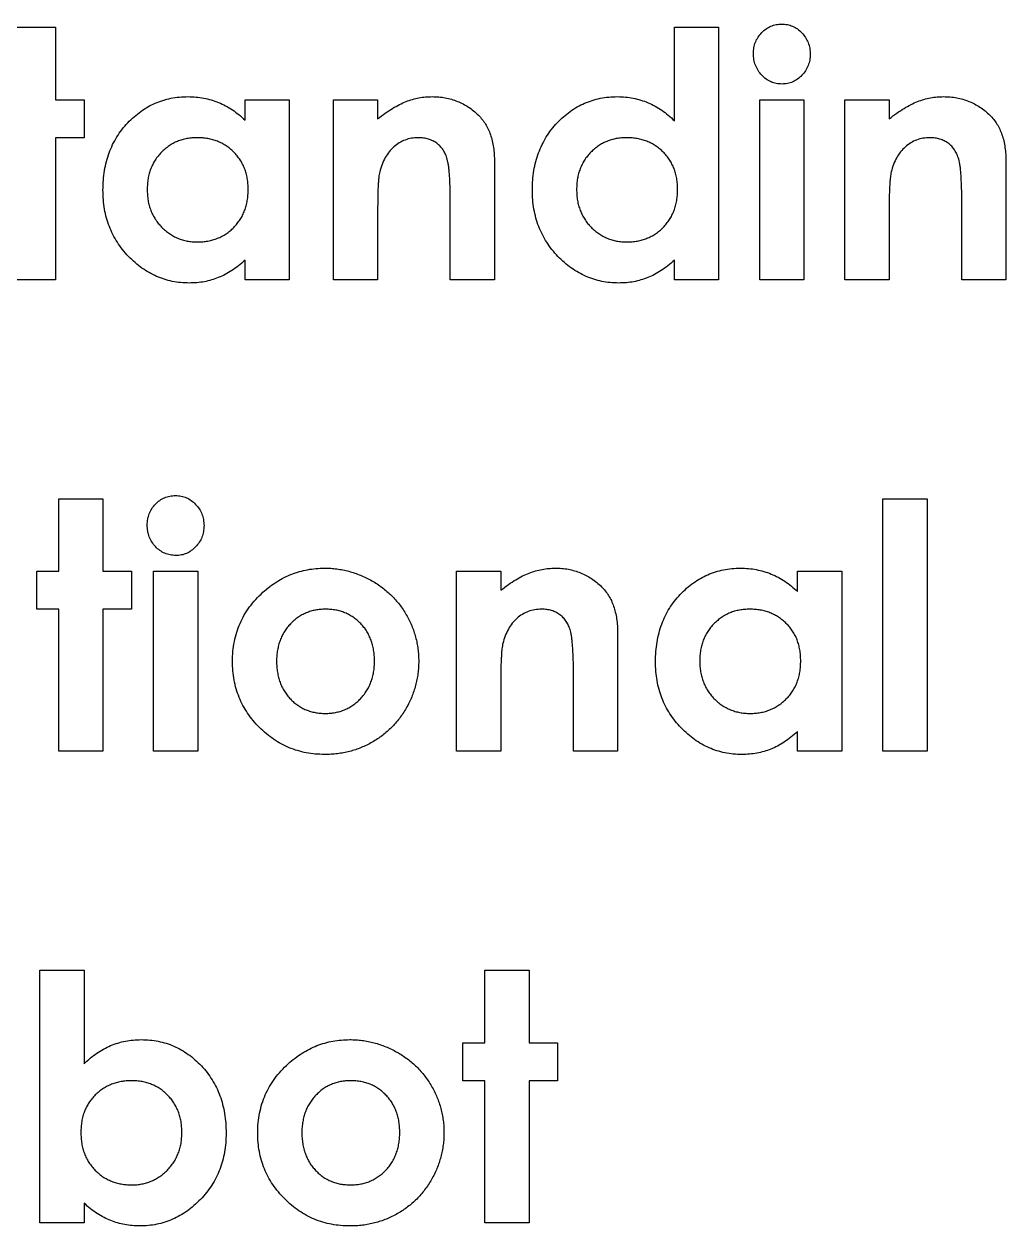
# Model space of a CAD drawing. Header units: millimetres. Extents: x -51 to 558, y -75 to 27.
# Drawn here: x 11.13 to 25.08, y -20.14 to -3.06 of the extents above; entities that cross this region are included whole.
import ezdxf

# ---------------------------------------------------------------- set-up
doc = ezdxf.new("R2010")
doc.units = ezdxf.units.MM

msp = doc.modelspace()

# ---------------------------------------------------------------- linework, layer by layer
at = {"color": 7, "linetype": 'Continuous', "lineweight": 25}
for p, q in [((10.949, -3.109), (11.577, -3.109)), ((11.577, -3.109), (11.577, -4.141)), ((20.372, -3.109), (21, -3.109)), ((20.372, -4.439), (20.372, -3.109)), ((21, -3.109), (21, -6.699)), ((11.577, -4.141), (11.981, -4.141)), ((11.981, -4.141), (11.981, -4.679)), ((14.269, -4.141), (14.897, -4.141)), ((14.269, -4.429), (14.269, -4.141)), ((14.897, -4.141), (14.897, -6.699)), ((15.526, -6.699), (15.526, -4.141)), ((15.526, -4.141), (16.154, -4.141)), ((16.154, -4.141), (16.154, -4.412)), ((21.583, -4.141), (22.212, -4.141)), ((21.583, -6.699), (21.583, -4.141)), ((22.212, -4.141), (22.212, -6.699)), ((22.795, -4.141), (23.423, -4.141)), ((22.795, -6.699), (22.795, -4.141)), ((23.423, -4.141), (23.423, -4.412)), ((11.577, -4.679), (11.577, -6.699)), ((11.981, -4.679), (11.577, -4.679)), ((17.814, -5.022), (17.814, -6.699)), ((25.083, -5.022), (25.083, -6.699)), ((17.186, -6.699), (17.186, -5.588)), ((24.455, -6.699), (24.455, -5.588)), ((16.154, -5.681), (16.154, -6.699)), ((23.423, -5.681), (23.423, -6.699)), ((14.269, -6.699), (14.269, -6.42)), ((20.372, -6.699), (20.372, -6.42)), ((11.577, -6.699), (10.949, -6.699)), ((14.897, -6.699), (14.269, -6.699)), ((16.154, -6.699), (15.526, -6.699)), ((17.814, -6.699), (17.186, -6.699)), ((21, -6.699), (20.372, -6.699)), ((22.212, -6.699), (21.583, -6.699)), ((23.423, -6.699), (22.795, -6.699)), ((25.083, -6.699), (24.455, -6.699)), ((11.622, -9.808), (12.25, -9.808)), ((11.622, -10.84), (11.622, -9.808)), ((12.25, -9.808), (12.25, -10.84)), ((23.333, -9.808), (23.962, -9.808)), ((23.333, -13.397), (23.333, -9.808)), ((23.962, -9.808), (23.962, -13.397)), ((11.308, -10.84), (11.622, -10.84)), ((11.308, -11.378), (11.308, -10.84)), ((12.25, -10.84), (12.654, -10.84)), ((12.654, -10.84), (12.654, -11.378)), ((12.968, -10.84), (13.596, -10.84)), ((12.968, -13.397), (12.968, -10.84)), ((13.596, -10.84), (13.596, -13.397)), ((17.276, -13.397), (17.276, -10.84)), ((17.276, -10.84), (17.904, -10.84)), ((17.904, -10.84), (17.904, -11.11)), ((22.122, -10.84), (22.75, -10.84)), ((22.122, -11.128), (22.122, -10.84)), ((22.75, -10.84), (22.75, -13.397)), ((11.622, -11.378), (11.308, -11.378)), ((11.622, -13.397), (11.622, -11.378)), ((12.654, -11.378), (12.25, -11.378)), ((12.25, -11.378), (12.25, -13.397)), ((19.564, -11.72), (19.564, -13.397)), ((18.936, -13.397), (18.936, -12.287)), ((17.904, -12.379), (17.904, -13.397)), ((22.122, -13.397), (22.122, -13.118)), ((12.25, -13.397), (11.622, -13.397)), ((13.596, -13.397), (12.968, -13.397)), ((17.904, -13.397), (17.276, -13.397)), ((19.564, -13.397), (18.936, -13.397)), ((22.75, -13.397), (22.122, -13.397)), ((23.962, -13.397), (23.333, -13.397)), ((11.353, -16.506), (11.981, -16.506)), ((11.353, -20.096), (11.353, -16.506)), ((11.981, -16.506), (11.981, -17.836)), ((17.679, -16.506), (18.308, -16.506)), ((17.679, -17.538), (17.679, -16.506)), ((18.308, -16.506), (18.308, -17.538)), ((17.365, -18.077), (17.365, -17.538)), ((17.365, -17.538), (17.679, -17.538)), ((18.308, -17.538), (18.712, -17.538)), ((18.712, -17.538), (18.712, -18.077)), ((17.679, -18.077), (17.365, -18.077)), ((17.679, -20.096), (17.679, -18.077)), ((18.308, -18.077), (18.308, -20.096)), ((18.712, -18.077), (18.308, -18.077)), ((11.981, -19.817), (11.981, -20.096)), ((11.981, -20.096), (11.353, -20.096)), ((18.308, -20.096), (17.679, -20.096))]:
    msp.add_line(p, q, dxfattribs=at)
for points, knots in [([(21.494, -3.483), (21.495, -3.455), (21.498, -3.401), (21.52, -3.321), (21.559, -3.249), (21.61, -3.185), (21.671, -3.131), (21.741, -3.093), (21.816, -3.068), (21.869, -3.066), (21.896, -3.064)], [0, 0, 0, 0, 0.129827, 0.255027, 0.378937, 0.506523, 0.634371, 0.754976, 0.875581, 1, 1, 1, 1]), ([(21.896, -3.064), (21.923, -3.065), (21.976, -3.068), (22.052, -3.093), (22.122, -3.133), (22.184, -3.188), (22.236, -3.254), (22.275, -3.327), (22.297, -3.408), (22.3, -3.464), (22.301, -3.492)], [0, 0, 0, 0, 0.123734, 0.242963, 0.363855, 0.490606, 0.61874, 0.7433, 0.868801, 1, 1, 1, 1]), ([(21.901, -3.917), (21.874, -3.915), (21.82, -3.913), (21.743, -3.887), (21.672, -3.848), (21.611, -3.792), (21.559, -3.726), (21.521, -3.651), (21.498, -3.569), (21.495, -3.513), (21.494, -3.483)], [0, 0, 0, 0, 0.1236332, 0.2427586, 0.3634427, 0.4897113, 0.6174822, 0.74228, 0.867914, 1, 1, 1, 1]), ([(22.301, -3.492), (22.3, -3.521), (22.297, -3.576), (22.274, -3.656), (22.237, -3.729), (22.185, -3.794), (22.124, -3.848), (22.055, -3.888), (21.98, -3.912), (21.928, -3.915), (21.901, -3.917)], [0, 0, 0, 0, 0.131621, 0.256469, 0.381955, 0.510704, 0.637377, 0.757775, 0.877008, 1, 1, 1, 1]), ([(12.25, -5.425), (12.251, -5.377), (12.253, -5.284), (12.269, -5.147), (12.298, -5.018), (12.336, -4.894), (12.386, -4.777), (12.446, -4.667), (12.518, -4.563), (12.601, -4.468), (12.69, -4.381), (12.786, -4.305), (12.886, -4.24), (12.991, -4.188), (13.101, -4.147), (13.216, -4.117), (13.335, -4.099), (13.417, -4.097), (13.458, -4.096)], [0, 0, 0, 0, 0.071018, 0.139309, 0.205474, 0.269598, 0.332253, 0.39483, 0.457376, 0.520582, 0.583374, 0.644082, 0.70304, 0.761664, 0.819844, 0.878346, 0.938412, 1, 1, 1, 1]), ([(13.458, -4.096), (13.496, -4.097), (13.572, -4.099), (13.683, -4.116), (13.79, -4.141), (13.894, -4.178), (13.995, -4.224), (14.09, -4.282), (14.184, -4.35), (14.24, -4.402), (14.269, -4.429)], [0, 0, 0, 0, 0.127126, 0.251537, 0.373434, 0.495667, 0.61768, 0.742091, 0.868641, 1, 1, 1, 1]), ([(16.154, -4.412), (16.19, -4.384), (16.258, -4.331), (16.362, -4.263), (16.461, -4.207), (16.555, -4.165), (16.648, -4.134), (16.74, -4.112), (16.834, -4.098), (16.897, -4.097), (16.928, -4.096)], [0, 0, 0, 0, 0.15958, 0.304989, 0.436681, 0.556242, 0.668759, 0.779379, 0.889778, 1, 1, 1, 1]), ([(16.928, -4.096), (16.96, -4.097), (17.022, -4.099), (17.114, -4.11), (17.202, -4.132), (17.287, -4.161), (17.368, -4.198), (17.445, -4.243), (17.518, -4.297), (17.563, -4.339), (17.586, -4.36)], [0, 0, 0, 0, 0.131105, 0.257369, 0.381171, 0.503299, 0.625248, 0.747811, 0.872434, 1, 1, 1, 1]), ([(18.353, -5.425), (18.354, -5.377), (18.356, -5.284), (18.372, -5.147), (18.4, -5.018), (18.439, -4.894), (18.488, -4.777), (18.548, -4.667), (18.62, -4.563), (18.703, -4.468), (18.793, -4.381), (18.888, -4.305), (18.989, -4.24), (19.094, -4.188), (19.204, -4.147), (19.319, -4.117), (19.438, -4.099), (19.519, -4.097), (19.561, -4.096)], [0, 0, 0, 0, 0.0710176, 0.139309, 0.2054736, 0.2695984, 0.3322532, 0.39483, 0.4573755, 0.5205818, 0.583374, 0.6440824, 0.7030395, 0.761664, 0.8198439, 0.8783464, 0.9384123, 1, 1, 1, 1]), ([(19.561, -4.096), (19.599, -4.097), (19.674, -4.1), (19.786, -4.115), (19.893, -4.143), (19.997, -4.18), (20.097, -4.229), (20.193, -4.288), (20.286, -4.358), (20.343, -4.412), (20.372, -4.439)], [0, 0, 0, 0, 0.126487, 0.250129, 0.371755, 0.493597, 0.615962, 0.740516, 0.867782, 1, 1, 1, 1]), ([(23.423, -4.412), (23.459, -4.384), (23.527, -4.331), (23.632, -4.263), (23.73, -4.207), (23.824, -4.165), (23.917, -4.134), (24.01, -4.112), (24.103, -4.098), (24.166, -4.097), (24.197, -4.096)], [0, 0, 0, 0, 0.15958, 0.304989, 0.436681, 0.556242, 0.668759, 0.779379, 0.889778, 1, 1, 1, 1]), ([(24.197, -4.096), (24.229, -4.097), (24.291, -4.099), (24.383, -4.11), (24.471, -4.132), (24.556, -4.161), (24.637, -4.198), (24.715, -4.243), (24.788, -4.297), (24.833, -4.339), (24.855, -4.36)], [0, 0, 0, 0, 0.131105, 0.257369, 0.381171, 0.503299, 0.625248, 0.747811, 0.872434, 1, 1, 1, 1]), ([(17.586, -4.36), (17.605, -4.379), (17.641, -4.418), (17.687, -4.485), (17.727, -4.558), (17.759, -4.637), (17.783, -4.724), (17.802, -4.818), (17.812, -4.918), (17.813, -4.986), (17.814, -5.022)], [0, 0, 0, 0, 0.111198, 0.22321, 0.337546, 0.456528, 0.581244, 0.713405, 0.852659, 1, 1, 1, 1]), ([(24.855, -4.36), (24.874, -4.379), (24.91, -4.418), (24.957, -4.485), (24.996, -4.558), (25.029, -4.637), (25.053, -4.724), (25.071, -4.818), (25.081, -4.918), (25.083, -4.986), (25.083, -5.022)], [0, 0, 0, 0, 0.111198, 0.22321, 0.337546, 0.456528, 0.581244, 0.713405, 0.852659, 1, 1, 1, 1]), ([(13.59, -4.679), (13.565, -4.68), (13.516, -4.682), (13.444, -4.691), (13.375, -4.707), (13.309, -4.73), (13.247, -4.759), (13.188, -4.795), (13.132, -4.838), (13.08, -4.886), (13.032, -4.938), (12.991, -4.996), (12.957, -5.057), (12.927, -5.121), (12.906, -5.19), (12.889, -5.261), (12.881, -5.337), (12.879, -5.389), (12.878, -5.415)], [0, 0, 0, 0, 0.065523, 0.128421, 0.189996, 0.250359, 0.309744, 0.369856, 0.430537, 0.492876, 0.555257, 0.616197, 0.677577, 0.738631, 0.800922, 0.864882, 0.931422, 1, 1, 1, 1]), ([(14.314, -5.413), (14.313, -5.386), (14.312, -5.334), (14.303, -5.258), (14.287, -5.185), (14.264, -5.117), (14.235, -5.052), (14.199, -4.992), (14.158, -4.934), (14.109, -4.882), (14.057, -4.834), (14, -4.793), (13.94, -4.758), (13.877, -4.729), (13.81, -4.707), (13.74, -4.691), (13.666, -4.682), (13.616, -4.68), (13.59, -4.679)], [0, 0, 0, 0, 0.069163, 0.135096, 0.199063, 0.261548, 0.322044, 0.382646, 0.443385, 0.505155, 0.566516, 0.627254, 0.687026, 0.74697, 0.807539, 0.869733, 0.933259, 1, 1, 1, 1]), ([(16.732, -4.679), (16.7, -4.681), (16.636, -4.684), (16.543, -4.709), (16.459, -4.75), (16.382, -4.808), (16.314, -4.879), (16.259, -4.963), (16.213, -5.059), (16.193, -5.13), (16.183, -5.166)], [0, 0, 0, 0, 0.1230235, 0.240658, 0.35739, 0.4771371, 0.6000089, 0.7252249, 0.8577623, 1, 1, 1, 1]), ([(17.186, -5.588), (17.186, -5.552), (17.186, -5.482), (17.184, -5.383), (17.18, -5.293), (17.176, -5.213), (17.169, -5.143), (17.163, -5.081), (17.154, -5.03), (17.142, -4.975), (17.12, -4.916), (17.087, -4.853), (17.044, -4.8), (16.995, -4.756), (16.938, -4.722), (16.875, -4.697), (16.806, -4.682), (16.757, -4.68), (16.732, -4.679)], [0, 0, 0, 0, 0.093679, 0.179518, 0.256937, 0.32593, 0.387213, 0.440139, 0.484952, 0.522188, 0.586422, 0.647004, 0.704202, 0.760716, 0.817414, 0.875213, 0.935194, 1, 1, 1, 1]), ([(19.692, -4.679), (19.667, -4.68), (19.618, -4.682), (19.546, -4.691), (19.477, -4.707), (19.412, -4.73), (19.349, -4.759), (19.291, -4.795), (19.235, -4.838), (19.183, -4.886), (19.135, -4.938), (19.094, -4.996), (19.059, -5.057), (19.03, -5.121), (19.009, -5.19), (18.992, -5.261), (18.983, -5.337), (18.982, -5.389), (18.981, -5.415)], [0, 0, 0, 0, 0.065523, 0.128421, 0.189996, 0.250359, 0.309744, 0.369856, 0.430537, 0.492876, 0.555257, 0.616197, 0.677577, 0.738631, 0.800922, 0.864882, 0.931422, 1, 1, 1, 1]), ([(20.417, -5.413), (20.416, -5.386), (20.414, -5.334), (20.405, -5.258), (20.389, -5.185), (20.367, -5.117), (20.338, -5.052), (20.302, -4.992), (20.261, -4.934), (20.212, -4.882), (20.16, -4.834), (20.103, -4.793), (20.043, -4.758), (19.979, -4.729), (19.912, -4.707), (19.842, -4.691), (19.768, -4.682), (19.718, -4.68), (19.692, -4.679)], [0, 0, 0, 0, 0.069163, 0.135096, 0.199063, 0.261548, 0.322044, 0.382646, 0.443385, 0.505155, 0.566516, 0.627254, 0.687026, 0.74697, 0.807539, 0.869733, 0.933259, 1, 1, 1, 1]), ([(24.002, -4.679), (23.969, -4.681), (23.905, -4.684), (23.813, -4.709), (23.728, -4.75), (23.651, -4.808), (23.584, -4.879), (23.528, -4.963), (23.482, -5.059), (23.463, -5.13), (23.453, -5.166)], [0, 0, 0, 0, 0.123024, 0.240658, 0.35739, 0.477137, 0.600009, 0.725225, 0.857762, 1, 1, 1, 1]), ([(24.455, -5.588), (24.455, -5.552), (24.455, -5.482), (24.453, -5.383), (24.449, -5.293), (24.445, -5.213), (24.439, -5.143), (24.433, -5.081), (24.423, -5.03), (24.411, -4.975), (24.389, -4.916), (24.356, -4.853), (24.314, -4.8), (24.264, -4.756), (24.207, -4.722), (24.144, -4.697), (24.075, -4.682), (24.027, -4.68), (24.002, -4.679)], [0, 0, 0, 0, 0.093679, 0.179518, 0.256937, 0.32593, 0.387213, 0.440139, 0.484952, 0.522188, 0.586422, 0.647004, 0.704202, 0.760716, 0.817414, 0.875213, 0.935194, 1, 1, 1, 1]), ([(16.183, -5.166), (16.181, -5.177), (16.175, -5.203), (16.17, -5.246), (16.164, -5.297), (16.162, -5.357), (16.157, -5.426), (16.156, -5.503), (16.154, -5.589), (16.154, -5.649), (16.154, -5.681)], [0, 0, 0, 0, 0.06792, 0.151476, 0.251213, 0.366854, 0.500124, 0.650932, 0.816647, 1, 1, 1, 1]), ([(23.453, -5.166), (23.45, -5.177), (23.444, -5.203), (23.44, -5.246), (23.433, -5.297), (23.431, -5.357), (23.427, -5.426), (23.425, -5.503), (23.424, -5.589), (23.423, -5.649), (23.423, -5.681)], [0, 0, 0, 0, 0.06792, 0.151476, 0.251213, 0.366854, 0.500124, 0.650932, 0.816647, 1, 1, 1, 1]), ([(13.477, -6.744), (13.436, -6.743), (13.355, -6.741), (13.236, -6.722), (13.121, -6.692), (13.011, -6.651), (12.905, -6.597), (12.802, -6.532), (12.705, -6.454), (12.612, -6.367), (12.527, -6.27), (12.453, -6.167), (12.39, -6.057), (12.339, -5.941), (12.299, -5.82), (12.27, -5.694), (12.253, -5.561), (12.251, -5.471), (12.25, -5.425)], [0, 0, 0, 0, 0.06128, 0.121092, 0.179634, 0.238304, 0.297437, 0.357507, 0.419513, 0.4836, 0.548295, 0.611487, 0.674313, 0.737107, 0.80016, 0.864737, 0.931381, 1, 1, 1, 1]), ([(12.878, -5.415), (12.879, -5.441), (12.881, -5.493), (12.889, -5.57), (12.906, -5.643), (12.929, -5.712), (12.958, -5.777), (12.993, -5.839), (13.036, -5.897), (13.083, -5.951), (13.136, -6), (13.193, -6.043), (13.252, -6.079), (13.314, -6.109), (13.38, -6.132), (13.448, -6.148), (13.519, -6.158), (13.568, -6.16), (13.593, -6.16)], [0, 0, 0, 0, 0.068696, 0.135365, 0.199461, 0.262264, 0.323991, 0.385461, 0.447171, 0.510418, 0.573171, 0.634271, 0.693954, 0.753723, 0.813084, 0.873629, 0.936158, 1, 1, 1, 1]), ([(13.593, -6.16), (13.618, -6.159), (13.668, -6.158), (13.741, -6.149), (13.811, -6.133), (13.877, -6.109), (13.941, -6.081), (14.001, -6.046), (14.057, -6.003), (14.11, -5.955), (14.158, -5.901), (14.199, -5.843), (14.236, -5.781), (14.264, -5.715), (14.287, -5.645), (14.303, -5.571), (14.312, -5.493), (14.313, -5.44), (14.314, -5.413)], [0, 0, 0, 0, 0.065626, 0.128662, 0.18979, 0.249707, 0.309189, 0.3685, 0.428644, 0.489937, 0.552121, 0.612878, 0.67405, 0.735729, 0.798305, 0.862953, 0.930169, 1, 1, 1, 1]), ([(19.58, -6.744), (19.539, -6.743), (19.458, -6.741), (19.339, -6.722), (19.224, -6.692), (19.114, -6.651), (19.007, -6.597), (18.905, -6.532), (18.808, -6.454), (18.715, -6.367), (18.63, -6.27), (18.556, -6.167), (18.493, -6.057), (18.442, -5.941), (18.401, -5.82), (18.373, -5.694), (18.356, -5.561), (18.354, -5.471), (18.353, -5.425)], [0, 0, 0, 0, 0.06128, 0.121092, 0.179634, 0.238304, 0.297437, 0.357507, 0.419513, 0.4836, 0.548295, 0.611487, 0.674313, 0.737107, 0.80016, 0.864737, 0.931381, 1, 1, 1, 1]), ([(18.981, -5.415), (18.982, -5.441), (18.983, -5.493), (18.992, -5.57), (19.008, -5.643), (19.032, -5.712), (19.06, -5.777), (19.095, -5.839), (19.138, -5.897), (19.186, -5.951), (19.239, -6), (19.295, -6.043), (19.355, -6.079), (19.417, -6.109), (19.482, -6.132), (19.551, -6.148), (19.622, -6.158), (19.671, -6.16), (19.695, -6.16)], [0, 0, 0, 0, 0.068696, 0.135365, 0.199461, 0.262264, 0.323991, 0.385461, 0.447171, 0.510418, 0.573171, 0.634271, 0.693954, 0.753723, 0.813084, 0.873629, 0.936158, 1, 1, 1, 1]), ([(19.695, -6.16), (19.721, -6.159), (19.771, -6.158), (19.844, -6.149), (19.914, -6.133), (19.98, -6.109), (20.043, -6.081), (20.104, -6.046), (20.16, -6.003), (20.212, -5.955), (20.26, -5.901), (20.302, -5.843), (20.338, -5.781), (20.367, -5.715), (20.389, -5.645), (20.406, -5.571), (20.414, -5.493), (20.416, -5.44), (20.417, -5.413)], [0, 0, 0, 0, 0.065626, 0.128662, 0.18979, 0.249707, 0.309189, 0.3685, 0.428644, 0.489937, 0.552121, 0.612878, 0.67405, 0.735729, 0.798305, 0.862953, 0.930169, 1, 1, 1, 1]), ([(14.269, -6.42), (14.238, -6.447), (14.178, -6.5), (14.083, -6.568), (13.987, -6.624), (13.891, -6.669), (13.792, -6.702), (13.691, -6.727), (13.585, -6.741), (13.513, -6.743), (13.477, -6.744)], [0, 0, 0, 0, 0.14115, 0.273944, 0.399987, 0.519719, 0.636176, 0.754371, 0.875257, 1, 1, 1, 1]), ([(20.372, -6.42), (20.341, -6.447), (20.28, -6.5), (20.185, -6.568), (20.09, -6.624), (19.993, -6.669), (19.895, -6.702), (19.794, -6.727), (19.688, -6.741), (19.616, -6.743), (19.58, -6.744)], [0, 0, 0, 0, 0.14115, 0.273944, 0.399987, 0.519719, 0.636176, 0.754371, 0.875257, 1, 1, 1, 1]), ([(12.878, -10.182), (12.88, -10.154), (12.883, -10.099), (12.905, -10.02), (12.943, -9.948), (12.994, -9.884), (13.055, -9.83), (13.125, -9.791), (13.201, -9.767), (13.254, -9.764), (13.281, -9.763)], [0, 0, 0, 0, 0.129827, 0.255027, 0.378937, 0.506523, 0.634371, 0.754976, 0.875581, 1, 1, 1, 1]), ([(13.281, -9.763), (13.308, -9.764), (13.361, -9.767), (13.437, -9.792), (13.507, -9.832), (13.569, -9.887), (13.62, -9.952), (13.659, -10.025), (13.681, -10.107), (13.684, -10.163), (13.686, -10.191)], [0, 0, 0, 0, 0.1237336, 0.2429628, 0.3638546, 0.4906062, 0.6187395, 0.7433001, 0.8688012, 1, 1, 1, 1]), ([(13.286, -10.615), (13.258, -10.614), (13.205, -10.611), (13.128, -10.586), (13.057, -10.546), (12.995, -10.491), (12.943, -10.425), (12.906, -10.35), (12.882, -10.268), (12.88, -10.211), (12.878, -10.182)], [0, 0, 0, 0, 0.1236332, 0.2427586, 0.3634427, 0.4897113, 0.6174822, 0.74228, 0.867914, 1, 1, 1, 1]), ([(13.686, -10.191), (13.684, -10.22), (13.681, -10.275), (13.659, -10.355), (13.621, -10.428), (13.569, -10.493), (13.508, -10.546), (13.44, -10.587), (13.364, -10.611), (13.312, -10.614), (13.286, -10.615)], [0, 0, 0, 0, 0.131621, 0.256469, 0.381955, 0.510704, 0.637377, 0.757775, 0.877008, 1, 1, 1, 1]), ([(14.524, -11.138), (14.555, -11.11), (14.618, -11.056), (14.72, -10.987), (14.824, -10.927), (14.932, -10.878), (15.043, -10.842), (15.159, -10.815), (15.277, -10.798), (15.358, -10.796), (15.398, -10.795)], [0, 0, 0, 0, 0.131014, 0.258464, 0.38258, 0.504991, 0.627227, 0.749297, 0.87369, 1, 1, 1, 1]), ([(15.398, -10.795), (15.428, -10.795), (15.487, -10.796), (15.574, -10.805), (15.66, -10.819), (15.745, -10.838), (15.828, -10.864), (15.91, -10.895), (15.991, -10.93), (16.07, -10.972), (16.146, -11.018), (16.219, -11.069), (16.287, -11.124), (16.351, -11.182), (16.409, -11.245), (16.465, -11.311), (16.515, -11.382), (16.561, -11.456), (16.603, -11.533), (16.638, -11.612), (16.669, -11.692), (16.694, -11.774), (16.714, -11.858), (16.727, -11.943), (16.736, -12.029), (16.737, -12.087), (16.737, -12.116)], [0, 0, 0, 0, 0.042599, 0.084364, 0.126142, 0.167706, 0.209066, 0.250973, 0.293148, 0.336041, 0.378761, 0.420893, 0.462622, 0.503914, 0.545188, 0.586138, 0.627722, 0.669585, 0.711432, 0.752691, 0.793971, 0.834592, 0.875577, 0.91664, 0.958072, 1, 1, 1, 1]), ([(17.904, -11.11), (17.94, -11.083), (18.008, -11.029), (18.112, -10.961), (18.211, -10.906), (18.305, -10.863), (18.398, -10.833), (18.49, -10.811), (18.584, -10.797), (18.647, -10.796), (18.678, -10.795)], [0, 0, 0, 0, 0.15958, 0.304989, 0.436681, 0.556242, 0.668759, 0.779379, 0.889778, 1, 1, 1, 1]), ([(18.678, -10.795), (18.71, -10.796), (18.772, -10.797), (18.864, -10.809), (18.952, -10.831), (19.037, -10.859), (19.118, -10.897), (19.195, -10.942), (19.268, -10.996), (19.313, -11.038), (19.336, -11.058)], [0, 0, 0, 0, 0.131105, 0.257369, 0.381171, 0.503299, 0.625248, 0.747811, 0.872434, 1, 1, 1, 1]), ([(20.103, -12.123), (20.104, -12.076), (20.106, -11.983), (20.122, -11.846), (20.15, -11.716), (20.189, -11.593), (20.238, -11.476), (20.298, -11.366), (20.37, -11.262), (20.453, -11.167), (20.543, -11.08), (20.638, -11.004), (20.739, -10.939), (20.844, -10.886), (20.954, -10.846), (21.069, -10.816), (21.188, -10.798), (21.269, -10.796), (21.311, -10.795)], [0, 0, 0, 0, 0.071018, 0.139309, 0.205474, 0.269598, 0.332253, 0.39483, 0.457376, 0.520582, 0.583374, 0.644082, 0.70304, 0.761664, 0.819844, 0.878346, 0.938412, 1, 1, 1, 1]), ([(21.311, -10.795), (21.349, -10.796), (21.424, -10.797), (21.535, -10.814), (21.643, -10.84), (21.747, -10.877), (21.847, -10.923), (21.943, -10.981), (22.036, -11.049), (22.093, -11.101), (22.122, -11.128)], [0, 0, 0, 0, 0.127126, 0.251537, 0.373434, 0.495667, 0.61768, 0.742091, 0.868641, 1, 1, 1, 1]), ([(19.336, -11.058), (19.355, -11.078), (19.391, -11.117), (19.437, -11.184), (19.477, -11.257), (19.509, -11.336), (19.533, -11.423), (19.552, -11.516), (19.562, -11.616), (19.563, -11.685), (19.564, -11.72)], [0, 0, 0, 0, 0.111198, 0.22321, 0.337546, 0.456528, 0.581244, 0.713405, 0.852659, 1, 1, 1, 1]), ([(14.09, -12.121), (14.091, -12.072), (14.094, -11.978), (14.115, -11.839), (14.148, -11.706), (14.196, -11.579), (14.257, -11.459), (14.332, -11.344), (14.421, -11.236), (14.489, -11.171), (14.524, -11.138)], [0, 0, 0, 0, 0.1304891, 0.2564737, 0.3792365, 0.5009777, 0.6223665, 0.7448551, 0.8702585, 1, 1, 1, 1]), ([(15.412, -11.378), (15.388, -11.379), (15.34, -11.381), (15.269, -11.389), (15.203, -11.407), (15.139, -11.429), (15.078, -11.459), (15.019, -11.494), (14.966, -11.537), (14.915, -11.585), (14.868, -11.638), (14.829, -11.696), (14.794, -11.756), (14.767, -11.821), (14.745, -11.89), (14.73, -11.962), (14.719, -12.037), (14.718, -12.089), (14.718, -12.115)], [0, 0, 0, 0, 0.064416, 0.126803, 0.187423, 0.246518, 0.306285, 0.365703, 0.426477, 0.488622, 0.550895, 0.612679, 0.673914, 0.735734, 0.798735, 0.86329, 0.930665, 1, 1, 1, 1]), ([(16.109, -12.115), (16.109, -12.088), (16.108, -12.036), (16.098, -11.96), (16.083, -11.887), (16.061, -11.819), (16.034, -11.754), (16, -11.692), (15.96, -11.635), (15.914, -11.582), (15.863, -11.535), (15.809, -11.492), (15.751, -11.457), (15.69, -11.428), (15.625, -11.406), (15.557, -11.389), (15.486, -11.381), (15.437, -11.379), (15.412, -11.378)], [0, 0, 0, 0, 0.070243, 0.13784, 0.202698, 0.265406, 0.326938, 0.388125, 0.449117, 0.511101, 0.572086, 0.632197, 0.691339, 0.750564, 0.810546, 0.871335, 0.934654, 1, 1, 1, 1]), ([(18.482, -11.378), (18.45, -11.38), (18.386, -11.383), (18.293, -11.408), (18.209, -11.449), (18.132, -11.506), (18.064, -11.577), (18.009, -11.662), (17.963, -11.758), (17.943, -11.828), (17.933, -11.865)], [0, 0, 0, 0, 0.123024, 0.240658, 0.35739, 0.477137, 0.600009, 0.725225, 0.857762, 1, 1, 1, 1]), ([(18.936, -12.287), (18.936, -12.251), (18.936, -12.181), (18.934, -12.082), (18.93, -11.992), (18.926, -11.912), (18.919, -11.841), (18.913, -11.78), (18.904, -11.729), (18.892, -11.674), (18.87, -11.614), (18.837, -11.552), (18.794, -11.499), (18.745, -11.455), (18.688, -11.42), (18.625, -11.396), (18.556, -11.381), (18.507, -11.379), (18.482, -11.378)], [0, 0, 0, 0, 0.093679, 0.179518, 0.256937, 0.32593, 0.387213, 0.440139, 0.484952, 0.522188, 0.586422, 0.647004, 0.704202, 0.760716, 0.817414, 0.875213, 0.935194, 1, 1, 1, 1]), ([(21.442, -11.378), (21.417, -11.379), (21.368, -11.38), (21.296, -11.39), (21.227, -11.405), (21.162, -11.429), (21.099, -11.458), (21.041, -11.494), (20.985, -11.536), (20.933, -11.584), (20.885, -11.637), (20.844, -11.695), (20.809, -11.756), (20.78, -11.82), (20.759, -11.888), (20.742, -11.96), (20.733, -12.036), (20.732, -12.087), (20.731, -12.114)], [0, 0, 0, 0, 0.065523, 0.128421, 0.189996, 0.250359, 0.309744, 0.369856, 0.430537, 0.492876, 0.555257, 0.616197, 0.677577, 0.738631, 0.800922, 0.864882, 0.931422, 1, 1, 1, 1]), ([(22.167, -12.112), (22.166, -12.085), (22.164, -12.033), (22.155, -11.956), (22.139, -11.884), (22.117, -11.815), (22.088, -11.75), (22.052, -11.69), (22.011, -11.633), (21.962, -11.581), (21.91, -11.533), (21.853, -11.492), (21.793, -11.456), (21.729, -11.427), (21.662, -11.406), (21.592, -11.389), (21.518, -11.38), (21.468, -11.379), (21.442, -11.378)], [0, 0, 0, 0, 0.069163, 0.135096, 0.199063, 0.261548, 0.322044, 0.382646, 0.443385, 0.505155, 0.566516, 0.627254, 0.687026, 0.74697, 0.807539, 0.869733, 0.933259, 1, 1, 1, 1]), ([(17.933, -11.865), (17.931, -11.876), (17.925, -11.902), (17.92, -11.945), (17.914, -11.996), (17.912, -12.056), (17.907, -12.124), (17.906, -12.202), (17.904, -12.288), (17.904, -12.348), (17.904, -12.379)], [0, 0, 0, 0, 0.0679203, 0.1514759, 0.2512132, 0.3668541, 0.5001244, 0.6509323, 0.8166469, 1, 1, 1, 1]), ([(15.401, -13.442), (15.356, -13.441), (15.269, -13.438), (15.14, -13.421), (15.016, -13.39), (14.897, -13.348), (14.782, -13.294), (14.674, -13.227), (14.57, -13.148), (14.472, -13.059), (14.383, -12.961), (14.304, -12.856), (14.238, -12.746), (14.184, -12.631), (14.142, -12.511), (14.111, -12.385), (14.094, -12.255), (14.091, -12.166), (14.09, -12.121)], [0, 0, 0, 0, 0.064375, 0.126884, 0.188201, 0.248894, 0.309599, 0.371125, 0.433466, 0.498143, 0.562593, 0.625474, 0.687114, 0.748125, 0.809457, 0.871431, 0.934611, 1, 1, 1, 1]), ([(14.718, -12.115), (14.718, -12.142), (14.719, -12.195), (14.729, -12.273), (14.744, -12.346), (14.766, -12.416), (14.793, -12.481), (14.827, -12.543), (14.867, -12.601), (14.913, -12.654), (14.963, -12.703), (15.017, -12.744), (15.075, -12.78), (15.136, -12.809), (15.2, -12.831), (15.267, -12.848), (15.337, -12.857), (15.385, -12.858), (15.41, -12.859)], [0, 0, 0, 0, 0.0713582, 0.1394558, 0.204809, 0.2685875, 0.330587, 0.3922135, 0.4536095, 0.5150917, 0.5764016, 0.6360395, 0.6954074, 0.7539806, 0.8132848, 0.8733773, 0.9353738, 1, 1, 1, 1]), ([(16.737, -12.116), (16.737, -12.146), (16.736, -12.205), (16.727, -12.292), (16.713, -12.377), (16.694, -12.462), (16.669, -12.544), (16.638, -12.626), (16.602, -12.705), (16.561, -12.784), (16.514, -12.859), (16.464, -12.93), (16.409, -12.997), (16.351, -13.06), (16.288, -13.119), (16.221, -13.173), (16.151, -13.223), (16.076, -13.269), (15.999, -13.309), (15.919, -13.345), (15.838, -13.375), (15.754, -13.4), (15.669, -13.419), (15.581, -13.432), (15.491, -13.441), (15.431, -13.442), (15.401, -13.442)], [0, 0, 0, 0, 0.042168, 0.083839, 0.125192, 0.166335, 0.207602, 0.24867, 0.290582, 0.332926, 0.374978, 0.416741, 0.457857, 0.498809, 0.539516, 0.58042, 0.62191, 0.663502, 0.705394, 0.746864, 0.788245, 0.829736, 0.871532, 0.913825, 0.956495, 1, 1, 1, 1]), ([(15.41, -12.859), (15.435, -12.858), (15.483, -12.857), (15.553, -12.847), (15.621, -12.831), (15.685, -12.808), (15.746, -12.779), (15.804, -12.743), (15.859, -12.7), (15.91, -12.651), (15.957, -12.598), (15.998, -12.54), (16.032, -12.478), (16.06, -12.412), (16.082, -12.343), (16.097, -12.271), (16.108, -12.194), (16.109, -12.142), (16.109, -12.115)], [0, 0, 0, 0, 0.064469, 0.126397, 0.186939, 0.246099, 0.305348, 0.364572, 0.424924, 0.486952, 0.54955, 0.611149, 0.672922, 0.73501, 0.798049, 0.862643, 0.930041, 1, 1, 1, 1]), ([(21.33, -13.442), (21.289, -13.441), (21.208, -13.44), (21.089, -13.42), (20.974, -13.391), (20.864, -13.35), (20.757, -13.296), (20.655, -13.231), (20.558, -13.153), (20.465, -13.065), (20.38, -12.969), (20.306, -12.865), (20.243, -12.755), (20.192, -12.64), (20.151, -12.519), (20.123, -12.392), (20.106, -12.26), (20.104, -12.169), (20.103, -12.123)], [0, 0, 0, 0, 0.06128, 0.121092, 0.179634, 0.238304, 0.297437, 0.357507, 0.419513, 0.4836, 0.548295, 0.611487, 0.674313, 0.737107, 0.80016, 0.864737, 0.931381, 1, 1, 1, 1]), ([(20.731, -12.114), (20.732, -12.14), (20.733, -12.192), (20.742, -12.269), (20.758, -12.341), (20.782, -12.41), (20.81, -12.476), (20.845, -12.538), (20.888, -12.596), (20.936, -12.65), (20.989, -12.699), (21.045, -12.742), (21.105, -12.778), (21.167, -12.807), (21.232, -12.831), (21.301, -12.847), (21.372, -12.857), (21.421, -12.858), (21.445, -12.859)], [0, 0, 0, 0, 0.068696, 0.135365, 0.199461, 0.262264, 0.323991, 0.385461, 0.447171, 0.510418, 0.573171, 0.634271, 0.693954, 0.753723, 0.813084, 0.873629, 0.936158, 1, 1, 1, 1]), ([(21.445, -12.859), (21.471, -12.858), (21.521, -12.857), (21.594, -12.848), (21.664, -12.832), (21.73, -12.808), (21.793, -12.779), (21.854, -12.744), (21.91, -12.702), (21.962, -12.653), (22.01, -12.6), (22.052, -12.542), (22.088, -12.48), (22.117, -12.414), (22.139, -12.344), (22.156, -12.27), (22.164, -12.192), (22.166, -12.139), (22.167, -12.112)], [0, 0, 0, 0, 0.065626, 0.128662, 0.18979, 0.249707, 0.309189, 0.3685, 0.428644, 0.489937, 0.552121, 0.612878, 0.67405, 0.735729, 0.798305, 0.862953, 0.930169, 1, 1, 1, 1]), ([(22.122, -13.118), (22.091, -13.146), (22.03, -13.198), (21.935, -13.267), (21.84, -13.323), (21.743, -13.368), (21.645, -13.401), (21.544, -13.425), (21.438, -13.439), (21.366, -13.441), (21.33, -13.442)], [0, 0, 0, 0, 0.14115, 0.273944, 0.399987, 0.519719, 0.636176, 0.754371, 0.875257, 1, 1, 1, 1]), ([(11.981, -17.836), (12.01, -17.809), (12.067, -17.755), (12.161, -17.685), (12.258, -17.626), (12.358, -17.577), (12.462, -17.541), (12.569, -17.512), (12.68, -17.497), (12.755, -17.495), (12.793, -17.494)], [0, 0, 0, 0, 0.1326484, 0.2603959, 0.3854761, 0.5077084, 0.6294198, 0.7509143, 0.8744224, 1, 1, 1, 1]), ([(12.793, -17.494), (12.835, -17.495), (12.916, -17.497), (13.035, -17.515), (13.15, -17.544), (13.259, -17.585), (13.364, -17.638), (13.465, -17.702), (13.56, -17.779), (13.65, -17.866), (13.732, -17.961), (13.804, -18.065), (13.864, -18.175), (13.915, -18.291), (13.952, -18.415), (13.981, -18.545), (13.997, -18.682), (13.999, -18.775), (14, -18.822)], [0, 0, 0, 0, 0.061624, 0.12138, 0.180256, 0.238142, 0.296489, 0.355776, 0.416247, 0.479076, 0.54232, 0.604902, 0.667516, 0.730346, 0.794405, 0.860608, 0.92894, 1, 1, 1, 1]), ([(14.883, -17.836), (14.914, -17.809), (14.977, -17.755), (15.079, -17.686), (15.183, -17.626), (15.291, -17.577), (15.402, -17.54), (15.518, -17.513), (15.636, -17.497), (15.717, -17.495), (15.757, -17.494)], [0, 0, 0, 0, 0.1310144, 0.2584644, 0.3825798, 0.5049906, 0.6272275, 0.7492967, 0.8736904, 1, 1, 1, 1]), ([(15.757, -17.494), (15.787, -17.494), (15.846, -17.495), (15.933, -17.504), (16.019, -17.518), (16.104, -17.537), (16.187, -17.562), (16.269, -17.593), (16.35, -17.629), (16.429, -17.671), (16.505, -17.717), (16.578, -17.767), (16.646, -17.822), (16.71, -17.88), (16.768, -17.944), (16.824, -18.01), (16.874, -18.081), (16.92, -18.155), (16.962, -18.232), (16.997, -18.311), (17.028, -18.391), (17.053, -18.473), (17.073, -18.556), (17.086, -18.642), (17.095, -18.728), (17.096, -18.786), (17.096, -18.815)], [0, 0, 0, 0, 0.042599, 0.084364, 0.126142, 0.167706, 0.209066, 0.250973, 0.293148, 0.336041, 0.378761, 0.420893, 0.462622, 0.503914, 0.545188, 0.586138, 0.627722, 0.669585, 0.711432, 0.752691, 0.793971, 0.834592, 0.875577, 0.91664, 0.958072, 1, 1, 1, 1]), ([(14.449, -18.819), (14.45, -18.771), (14.453, -18.676), (14.474, -18.538), (14.507, -18.405), (14.555, -18.278), (14.616, -18.157), (14.691, -18.043), (14.78, -17.935), (14.848, -17.87), (14.883, -17.836)], [0, 0, 0, 0, 0.130489, 0.256474, 0.379237, 0.500978, 0.622367, 0.744855, 0.870259, 1, 1, 1, 1]), ([(12.657, -18.077), (12.632, -18.078), (12.582, -18.079), (12.508, -18.088), (12.439, -18.105), (12.372, -18.126), (12.309, -18.155), (12.249, -18.19), (12.193, -18.232), (12.14, -18.279), (12.092, -18.332), (12.05, -18.389), (12.015, -18.449), (11.986, -18.514), (11.963, -18.583), (11.947, -18.655), (11.938, -18.732), (11.937, -18.784), (11.936, -18.81)], [0, 0, 0, 0, 0.066279, 0.129944, 0.191681, 0.251804, 0.311878, 0.37178, 0.43216, 0.494106, 0.5556, 0.61683, 0.677256, 0.737884, 0.800505, 0.864611, 0.930687, 1, 1, 1, 1]), ([(13.372, -18.812), (13.371, -18.786), (13.369, -18.735), (13.361, -18.659), (13.344, -18.587), (13.323, -18.519), (13.293, -18.454), (13.259, -18.393), (13.218, -18.336), (13.17, -18.283), (13.118, -18.235), (13.062, -18.192), (13.003, -18.156), (12.94, -18.128), (12.874, -18.104), (12.805, -18.088), (12.732, -18.079), (12.683, -18.078), (12.657, -18.077)], [0, 0, 0, 0, 0.068418, 0.134802, 0.198611, 0.260756, 0.321667, 0.382903, 0.4437, 0.505935, 0.568128, 0.628667, 0.688638, 0.748437, 0.809234, 0.870665, 0.934021, 1, 1, 1, 1]), ([(15.771, -18.077), (15.747, -18.078), (15.699, -18.079), (15.628, -18.088), (15.562, -18.105), (15.498, -18.128), (15.437, -18.157), (15.378, -18.192), (15.325, -18.236), (15.274, -18.284), (15.227, -18.337), (15.188, -18.395), (15.152, -18.455), (15.126, -18.52), (15.104, -18.588), (15.089, -18.66), (15.078, -18.736), (15.077, -18.788), (15.077, -18.814)], [0, 0, 0, 0, 0.0644156, 0.1268029, 0.1874227, 0.2465175, 0.3062853, 0.3657031, 0.4264774, 0.4886218, 0.5508955, 0.6126785, 0.673914, 0.7357342, 0.798735, 0.8632901, 0.9306652, 1, 1, 1, 1]), ([(16.468, -18.814), (16.467, -18.787), (16.467, -18.735), (16.457, -18.658), (16.442, -18.586), (16.42, -18.517), (16.393, -18.452), (16.359, -18.391), (16.319, -18.334), (16.273, -18.281), (16.222, -18.233), (16.168, -18.191), (16.11, -18.156), (16.049, -18.127), (15.984, -18.105), (15.916, -18.088), (15.845, -18.079), (15.796, -18.078), (15.771, -18.077)], [0, 0, 0, 0, 0.070243, 0.13784, 0.202698, 0.265406, 0.326938, 0.388125, 0.449117, 0.511101, 0.572086, 0.632197, 0.691339, 0.750564, 0.810546, 0.871335, 0.934654, 1, 1, 1, 1]), ([(11.936, -18.81), (11.937, -18.837), (11.938, -18.891), (11.947, -18.969), (11.963, -19.043), (11.986, -19.113), (12.015, -19.179), (12.05, -19.241), (12.092, -19.298), (12.14, -19.353), (12.193, -19.4), (12.249, -19.443), (12.309, -19.478), (12.373, -19.507), (12.439, -19.53), (12.509, -19.546), (12.582, -19.555), (12.632, -19.557), (12.657, -19.558)], [0, 0, 0, 0, 0.069825, 0.137034, 0.201676, 0.264245, 0.325918, 0.386785, 0.447889, 0.509667, 0.571399, 0.631536, 0.690841, 0.750317, 0.810229, 0.871351, 0.934381, 1, 1, 1, 1]), ([(12.657, -19.558), (12.682, -19.557), (12.731, -19.556), (12.802, -19.546), (12.87, -19.529), (12.935, -19.506), (12.997, -19.476), (13.057, -19.441), (13.113, -19.397), (13.166, -19.349), (13.214, -19.294), (13.257, -19.237), (13.292, -19.175), (13.321, -19.109), (13.345, -19.04), (13.361, -18.967), (13.369, -18.891), (13.371, -18.839), (13.372, -18.812)], [0, 0, 0, 0, 0.063857, 0.1264, 0.186368, 0.246314, 0.305548, 0.365765, 0.426397, 0.489164, 0.552425, 0.614149, 0.675935, 0.737677, 0.800494, 0.864605, 0.931288, 1, 1, 1, 1]), ([(14, -18.822), (13.999, -18.868), (13.997, -18.958), (13.98, -19.091), (13.951, -19.218), (13.911, -19.339), (13.86, -19.454), (13.797, -19.564), (13.723, -19.668), (13.638, -19.764), (13.545, -19.852), (13.448, -19.93), (13.346, -19.994), (13.24, -20.048), (13.13, -20.09), (13.015, -20.119), (12.896, -20.138), (12.815, -20.14), (12.774, -20.141)], [0, 0, 0, 0, 0.06866, 0.135343, 0.199959, 0.263049, 0.325881, 0.388744, 0.451973, 0.516706, 0.580831, 0.6426, 0.702706, 0.761562, 0.820266, 0.879182, 0.938684, 1, 1, 1, 1]), ([(15.76, -20.141), (15.715, -20.14), (15.628, -20.137), (15.499, -20.12), (15.375, -20.089), (15.256, -20.047), (15.141, -19.993), (15.033, -19.926), (14.929, -19.847), (14.831, -19.758), (14.742, -19.659), (14.663, -19.555), (14.597, -19.445), (14.543, -19.33), (14.501, -19.209), (14.47, -19.084), (14.453, -18.953), (14.45, -18.865), (14.449, -18.819)], [0, 0, 0, 0, 0.064375, 0.126884, 0.188201, 0.248894, 0.309599, 0.371125, 0.433466, 0.498143, 0.562593, 0.625474, 0.687114, 0.748125, 0.809457, 0.871431, 0.934611, 1, 1, 1, 1]), ([(15.077, -18.814), (15.077, -18.841), (15.078, -18.894), (15.088, -18.971), (15.103, -19.045), (15.125, -19.114), (15.152, -19.18), (15.186, -19.242), (15.226, -19.3), (15.272, -19.353), (15.322, -19.401), (15.376, -19.443), (15.434, -19.479), (15.495, -19.508), (15.559, -19.53), (15.626, -19.547), (15.696, -19.555), (15.744, -19.557), (15.769, -19.558)], [0, 0, 0, 0, 0.071358, 0.139456, 0.204809, 0.268587, 0.330587, 0.392213, 0.45361, 0.515092, 0.576402, 0.636039, 0.695407, 0.753981, 0.813285, 0.873377, 0.935374, 1, 1, 1, 1]), ([(17.096, -18.815), (17.096, -18.845), (17.095, -18.903), (17.086, -18.99), (17.072, -19.076), (17.053, -19.161), (17.027, -19.243), (16.997, -19.325), (16.961, -19.404), (16.92, -19.482), (16.873, -19.557), (16.823, -19.629), (16.768, -19.695), (16.71, -19.759), (16.647, -19.817), (16.58, -19.871), (16.51, -19.922), (16.435, -19.967), (16.358, -20.008), (16.278, -20.044), (16.197, -20.074), (16.113, -20.099), (16.027, -20.118), (15.94, -20.131), (15.85, -20.14), (15.79, -20.141), (15.76, -20.141)], [0, 0, 0, 0, 0.0421678, 0.0838391, 0.1251923, 0.1663354, 0.207602, 0.2486701, 0.2905824, 0.3329262, 0.3749784, 0.4167409, 0.4578568, 0.498809, 0.539516, 0.5804204, 0.62191, 0.6635021, 0.7053943, 0.7468637, 0.7882454, 0.8297364, 0.8715324, 0.9138247, 0.9564949, 1, 1, 1, 1]), ([(15.769, -19.558), (15.794, -19.557), (15.842, -19.556), (15.912, -19.545), (15.98, -19.53), (16.044, -19.507), (16.105, -19.477), (16.163, -19.441), (16.218, -19.399), (16.269, -19.35), (16.316, -19.297), (16.357, -19.239), (16.391, -19.177), (16.419, -19.111), (16.441, -19.042), (16.456, -18.969), (16.467, -18.893), (16.468, -18.84), (16.468, -18.814)], [0, 0, 0, 0, 0.064469, 0.126397, 0.186939, 0.246099, 0.305348, 0.364572, 0.424924, 0.486952, 0.54955, 0.611149, 0.672922, 0.73501, 0.798049, 0.862643, 0.930041, 1, 1, 1, 1]), ([(12.774, -20.141), (12.738, -20.14), (12.666, -20.138), (12.56, -20.124), (12.458, -20.1), (12.359, -20.067), (12.263, -20.022), (12.167, -19.965), (12.072, -19.897), (12.012, -19.844), (11.981, -19.817)], [0, 0, 0, 0, 0.1245523, 0.2452526, 0.364043, 0.4810771, 0.6006255, 0.7264761, 0.8590666, 1, 1, 1, 1])]:
    msp.add_open_spline(points, degree=3, knots=knots, dxfattribs=at)

doc.saveas('drawing.dxf')
